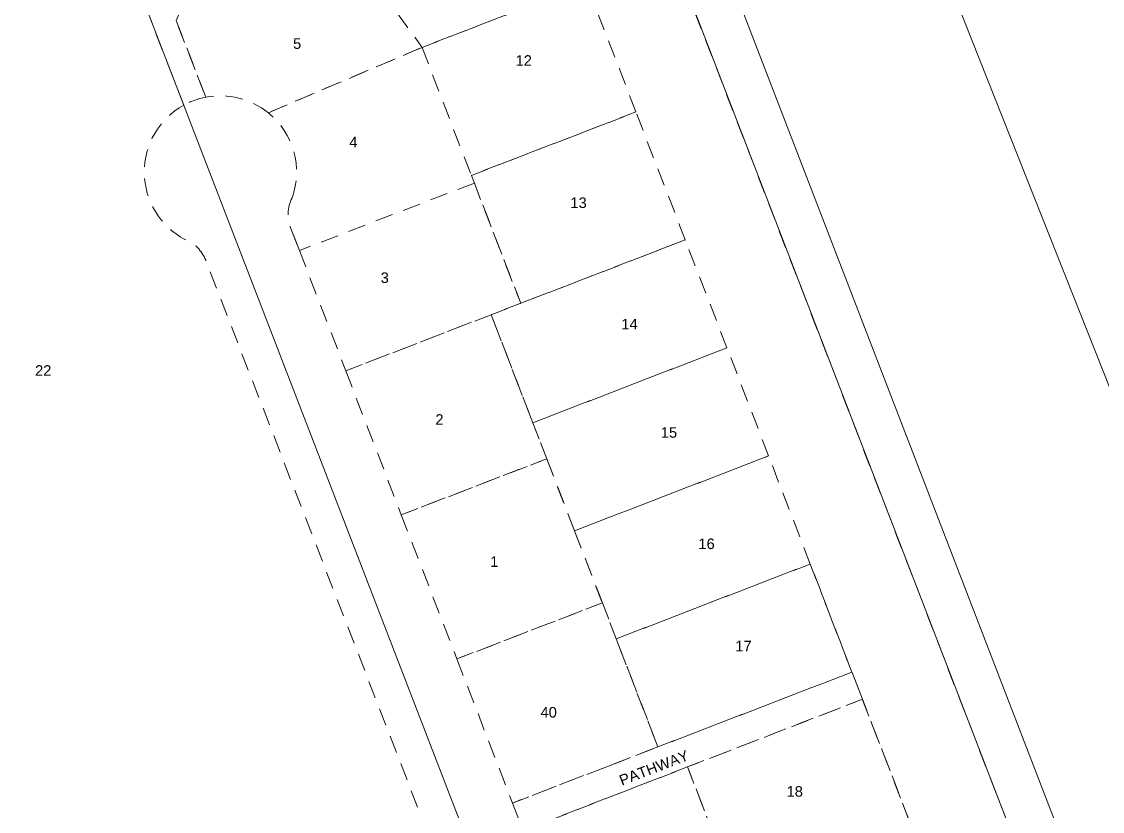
# Model space of a CAD drawing. Header units: metres. Extents: x 308616 to 310825, y 6264327 to 6267194.
# Drawn here: x 309886.4 to 310070.9, y 6266455.6 to 6266590.4 of the extents above; entities that cross this region are included whole.
import ezdxf

# ---------------------------------------------------------------- set-up
doc = ezdxf.new("R2010")
doc.units = ezdxf.units.M
doc.linetypes.add('Dash', pattern=[5, 3, -2])
doc.layers.add('Cadastre Developer_SP_EXT', color=7, linetype='Continuous', lineweight=5)
doc.layers.add('Cadastre Land Parcels_SP_EXT', color=7, linetype='Continuous', lineweight=5)
doc.styles.get("Standard").update_dxf_attribs({"font": 'arial.ttf'})

msp = doc.modelspace()

# ---------------------------------------------------------------- linework, layer by layer
at = {"layer": 'Cadastre Developer_SP_EXT', "linetype": 'Dash'}
for points in [[(310081.43, 6266341.28), (310021.03, 6266497.86), (310013.92, 6266516.3), (310006.81, 6266534.74), (309999.69, 6266553.18), (309991.27, 6266575.01), (309982.84, 6266596.86), (309975.15, 6266616.81), (309968.06, 6266635.19), (309961.74, 6266651.58), (309958, 6266661.27), (309957.06, 6266662.04), (309956.01, 6266662.43), (309955.06, 6266662.47), (309973.36, 6266669.32), (309972.79, 6266668.24), (309972.59, 6266667.38), (309972.56, 6266666.62), (310061.77, 6266435.33), (310105.24, 6266322.64)], [(310008, 6266442.71), (310000.09, 6266463.23), (310000.09, 6266463.23), (309972.01, 6266452.37)]]:
    msp.add_lwpolyline(points, dxfattribs=at)
for points in [[(309941.74, 6266603.92), (309913.94, 6266593.2), (309912.79, 6266590.61), (309917.84, 6266577.53), (309917.84, 6266577.53, 0.077367), (309914.08, 6266576.16), (309914.08, 6266576.16), (309901.02, 6266610.03), (309922.91, 6266618.24), (309934.54, 6266622.61)], [(309954.76, 6266586.03), (309928.53, 6266574.87), (309928.53, 6266574.87, 0.222249), (309917.84, 6266577.53), (309917.84, 6266577.53), (309912.79, 6266590.61), (309913.94, 6266593.2), (309941.74, 6266603.92)], [(309963.19, 6266564.18), (309963.69, 6266562.88), (309933.83, 6266551.36), (309932.37, 6266555.14), (309932.37, 6266555.14, -0.214694), (309932.58, 6266560.35), (309932.58, 6266560.35, 0.319542), (309928.53, 6266574.87), (309928.53, 6266574.87), (309954.76, 6266586.03)], [(309970.2, 6266457.07), (309972.01, 6266452.37), (309957.63, 6266447.04), (309917.84, 6266549.72), (309917.84, 6266549.72, 0.206656), (309914.28, 6266553.27), (309914.28, 6266553.27, -0.5955), (309914.08, 6266576.16), (309914.08, 6266576.16, -0.077367), (309917.84, 6266577.53), (309917.84, 6266577.53, -0.222249), (309928.53, 6266574.87), (309928.53, 6266574.87, -0.319542), (309932.58, 6266560.35), (309932.58, 6266560.35, 0.214694), (309932.37, 6266555.14), (309932.37, 6266555.14), (309933.83, 6266551.36), (309941.75, 6266530.83), (309951.23, 6266506.25), (309960.72, 6266481.66)]]:
    msp.add_lwpolyline(points, format="xyb", close=True, dxfattribs=at)
for points in [[(309975.15, 6266616.81), (309941.74, 6266603.92), (309954.76, 6266586.03), (309982.84, 6266596.86), (309975.15, 6266616.81)], [(309982.84, 6266596.86), (309954.76, 6266586.03), (309963.19, 6266564.18), (309991.27, 6266575.01), (309982.84, 6266596.86)], [(309991.27, 6266575.01), (309963.19, 6266564.18), (309963.69, 6266562.88), (309971.61, 6266542.35), (309999.69, 6266553.18), (309991.27, 6266575.01)], [(309963.69, 6266562.88), (309933.83, 6266551.36), (309941.75, 6266530.83), (309966.57, 6266540.41), (309971.61, 6266542.35), (309963.69, 6266562.88)], [(310006.81, 6266534.74), (309999.69, 6266553.18), (309971.61, 6266542.35), (309966.57, 6266540.41), (309973.68, 6266521.97), (310006.81, 6266534.74)], [(309973.68, 6266521.97), (309966.57, 6266540.41), (309941.75, 6266530.83), (309951.23, 6266506.25), (309976.05, 6266515.82), (309973.68, 6266521.97)], [(310006.81, 6266534.74), (309973.68, 6266521.97), (309976.05, 6266515.82), (309980.8, 6266503.53), (310013.92, 6266516.3), (310006.81, 6266534.74)], [(310013.92, 6266516.3), (309980.8, 6266503.53), (309985.54, 6266491.23), (309987.91, 6266485.08), (310021.03, 6266497.86), (310013.92, 6266516.3)], [(309980.8, 6266503.53), (309976.05, 6266515.82), (309951.23, 6266506.25), (309960.72, 6266481.66), (309985.54, 6266491.23), (309980.8, 6266503.53)], [(310028.14, 6266479.41), (310021.03, 6266497.86), (309987.91, 6266485.08), (309995.02, 6266466.64), (310028.14, 6266479.41)], [(309987.91, 6266485.08), (309985.54, 6266491.23), (309960.72, 6266481.66), (309970.2, 6266457.07), (309986.59, 6266463.39), (309995.02, 6266466.64), (309987.91, 6266485.08)], [(310029.93, 6266474.78), (310028.14, 6266479.41), (309995.02, 6266466.64), (309970.2, 6266457.07), (309972.01, 6266452.37), (310000.09, 6266463.23), (310029.93, 6266474.78)], [(310029.93, 6266474.78), (310000.09, 6266463.23), (310008, 6266442.71), (310037.86, 6266454.23), (310029.93, 6266474.78)]]:
    msp.add_lwpolyline(points, close=True, dxfattribs=at)
at = {"layer": 'Cadastre Land Parcels_SP_EXT', "linetype": 'Continuous'}
for points in [[(310176.97, 6266487.12), (310090.07, 6266712.94), (310010.6, 6266683.16), (310099.83, 6266458.21), (310176.97, 6266487.12)], [(310176.97, 6266487.12), (310099.83, 6266458.21), (310010.6, 6266683.16), (309979, 6266671.31), (310085.49, 6266395.09), (310189.89, 6266412.24), (310203.9, 6266417.1), (310176.97, 6266487.12)], [(310189.89, 6266412.24), (310085.49, 6266395.09), (309979, 6266671.31), (309971.86, 6266668.64), (310139.36, 6266234.19), (310146.26, 6266236.55), (310244.51, 6266270.17), (310189.89, 6266412.24)], [(310074.01, 6266211.62), (310122.6, 6266228.41), (310131.96, 6266231.64), (310135.65, 6266232.91), (310139.36, 6266234.19), (309971.86, 6266668.64), (309890.29, 6266638), (309962.65, 6266450.3), (310051.36, 6266220.14), (310056.92, 6266205.71), (310074.01, 6266211.62)], [(309962.65, 6266450.3), (309890.29, 6266638), (309814.01, 6266609.37), (309887.9, 6266422.29), (309962.65, 6266450.3)]]:
    msp.add_lwpolyline(points, close=True, dxfattribs=at)

# ---------------------------------------------------------------- texts
at = {"layer": 'Cadastre Developer_SP_EXT'}
for s, p in [('5', (309932.75, 6266585.77)), ('12', (309970.72, 6266582.89)), ('4', (309942.35, 6266568.97)), ('13', (309980.08, 6266558.62)), ('3', (309947.7, 6266545.82)), ('14', (309988.78, 6266537.9)), ('2', (309957.03, 6266521.63)), ('15', (309995.51, 6266519.41)), ('16', (310001.93, 6266500.41)), ('1', (309966.39, 6266497.36)), ('17', (310008.22, 6266482.96)), ('40', (309974.98, 6266471.66)), ('18', (310016.98, 6266458.15))]:
    msp.add_text(s, height=1.8, dxfattribs=at).set_placement(p)
msp.add_text('PATHWAY', height=1.8, rotation=21.0933, dxfattribs=at).set_placement((309988.87, 6266460.01))
at = {"layer": 'Cadastre Land Parcels_SP_EXT'}
msp.add_text('22', height=1.8, dxfattribs=at).set_placement((309888.71, 6266529.99))

doc.saveas('drawing.dxf')
